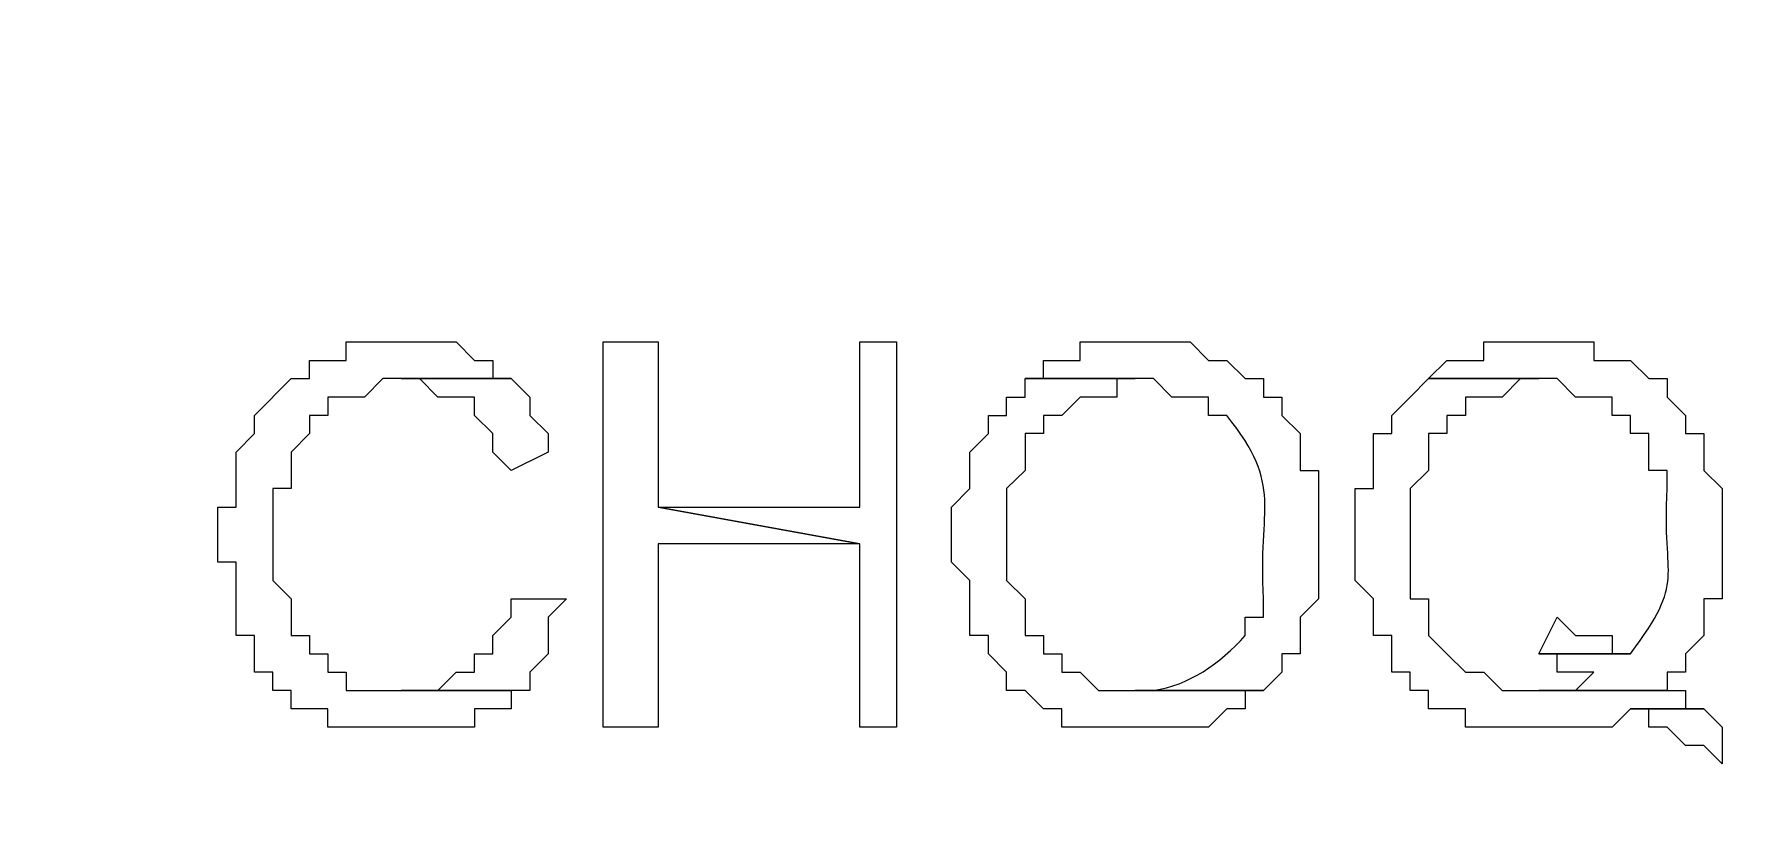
# Model space of a CAD drawing. Header units: millimetres. Extents: x 3165 to 8716, y -1118 to 2802.
# Drawn here: x 4635.37 to 4668.22, y -428.68 to -413.88 of the extents above; entities that cross this region are included whole.
import ezdxf

# ---------------------------------------------------------------- set-up
doc = ezdxf.new("R2010")
doc.units = ezdxf.units.MM
doc.layers.add('Camada 1', color=7, linetype='Continuous')

msp = doc.modelspace()

# ---------------------------------------------------------------- linework, layer by layer
at = {"layer": 'Camada 1', "lineweight": 9}
msp.add_open_spline([(4575.28, -465.804), (4575.28, -465.804), (4575.28, -387.794), (4575.28, -387.794), (4575.28, -387.794), (4575.28, -387.794), (4690.888, -387.794), (4690.888, -387.794), (4690.888, -387.794), (4690.888, -387.794), (4690.888, -465.804), (4690.888, -465.804), (4690.888, -465.804), (4690.888, -465.804), (4575.28, -465.804), (4575.28, -465.804)], degree=3, knots=[0, 0, 0, 0, 0.2, 0.2, 0.2, 0.2, 0.4, 0.4, 0.4, 0.4, 0.6, 0.6, 0.6, 0.6, 1, 1, 1, 1], dxfattribs=at)
at = {"layer": 'Camada 1'}
for points, knots in [([(4642.395, -419.772), (4642.395, -419.772), (4641.341, -419.772), (4641.341, -419.772), (4641.341, -419.772), (4641.341, -419.772), (4641.341, -420.124), (4641.341, -420.124), (4641.341, -420.124), (4641.341, -420.124), (4640.639, -420.124), (4640.639, -420.124), (4640.639, -420.124), (4640.639, -420.124), (4640.639, -420.474), (4640.639, -420.474), (4640.639, -420.474), (4640.639, -420.474), (4640.287, -420.474), (4640.287, -420.474), (4640.287, -420.474), (4640.287, -420.474), (4639.585, -421.178), (4639.585, -421.178), (4639.585, -421.178), (4639.585, -421.178), (4639.585, -421.528), (4639.585, -421.528), (4639.585, -421.528), (4639.585, -421.528), (4639.233, -421.88), (4639.233, -421.88), (4639.233, -421.88), (4639.233, -421.88), (4639.233, -422.934), (4639.233, -422.934), (4639.233, -422.934), (4639.233, -422.934), (4638.882, -422.934), (4638.882, -422.934), (4638.882, -422.934), (4638.882, -422.934), (4638.882, -423.989), (4638.882, -423.989), (4638.882, -423.989), (4638.882, -423.989), (4639.233, -423.989), (4639.233, -423.989), (4639.233, -423.989), (4639.233, -423.989), (4639.233, -425.395), (4639.233, -425.395), (4639.233, -425.395), (4639.233, -425.395), (4639.585, -425.395), (4639.585, -425.395), (4639.585, -425.395), (4639.585, -425.395), (4639.585, -426.097), (4639.585, -426.097), (4639.585, -426.097), (4639.585, -426.097), (4639.937, -426.097), (4639.937, -426.097), (4639.937, -426.097), (4639.937, -426.097), (4639.937, -426.449), (4639.937, -426.449), (4639.937, -426.449), (4639.937, -426.449), (4640.287, -426.449), (4640.287, -426.449), (4640.287, -426.449), (4640.287, -426.449), (4640.287, -426.799), (4640.287, -426.799), (4640.287, -426.799), (4640.287, -426.799), (4640.991, -426.799), (4640.991, -426.799), (4640.991, -426.799), (4640.991, -426.799), (4640.991, -427.151), (4640.991, -427.151), (4640.991, -427.151), (4640.991, -427.151), (4641.341, -427.151), (4641.341, -427.151), (4641.341, -427.151), (4642.045, -427.151), (4642.747, -427.151), (4643.449, -427.151), (4643.449, -427.151), (4643.449, -427.151), (4643.801, -427.151), (4643.801, -427.151), (4643.801, -427.151), (4643.801, -427.151), (4643.801, -426.799), (4643.801, -426.799), (4643.801, -426.799), (4643.801, -426.799), (4644.504, -426.799), (4644.504, -426.799), (4644.504, -426.799), (4644.504, -426.799), (4644.504, -426.449), (4644.504, -426.449), (4644.504, -426.449), (4644.504, -426.449), (4641.341, -426.449), (4641.341, -426.449), (4641.341, -426.449), (4641.341, -426.449), (4641.341, -426.097), (4641.341, -426.097), (4641.341, -426.097), (4641.341, -426.097), (4640.991, -426.097), (4640.991, -426.097), (4640.991, -426.097), (4640.991, -426.097), (4640.991, -425.745), (4640.991, -425.745), (4640.991, -425.745), (4640.991, -425.745), (4640.639, -425.745), (4640.639, -425.745), (4640.639, -425.745), (4640.639, -425.745), (4640.639, -425.395), (4640.639, -425.395), (4640.639, -425.395), (4640.639, -425.395), (4640.287, -425.395), (4640.287, -425.395), (4640.287, -425.395), (4640.287, -425.395), (4640.287, -424.691), (4640.287, -424.691), (4640.287, -424.691), (4640.287, -424.691), (4639.937, -424.341), (4639.937, -424.341), (4639.937, -424.341), (4639.937, -424.341), (4639.937, -422.582), (4639.937, -422.582), (4639.937, -422.582), (4639.937, -422.582), (4640.287, -422.582), (4640.287, -422.582), (4640.287, -422.582), (4640.287, -422.582), (4640.287, -421.88), (4640.287, -421.88), (4640.287, -421.88), (4640.287, -421.88), (4640.639, -421.528), (4640.639, -421.528), (4640.639, -421.528), (4640.639, -421.528), (4640.639, -421.178), (4640.639, -421.178), (4640.639, -421.178), (4640.639, -421.178), (4640.991, -421.178), (4640.991, -421.178), (4640.991, -421.178), (4640.991, -421.178), (4640.991, -420.826), (4640.991, -420.826), (4640.991, -420.826), (4640.991, -420.826), (4641.693, -420.826), (4641.693, -420.826), (4641.693, -420.826), (4641.693, -420.826), (4642.045, -420.474), (4642.045, -420.474), (4642.045, -420.474), (4642.045, -420.474), (4644.504, -420.474), (4644.504, -420.474), (4644.504, -420.474), (4644.504, -420.474), (4644.153, -420.474), (4644.153, -420.474), (4644.153, -420.474), (4644.153, -420.474), (4644.153, -420.124), (4644.153, -420.124), (4644.153, -420.124), (4644.153, -420.124), (4643.801, -420.124), (4643.801, -420.124), (4643.801, -420.124), (4643.801, -420.124), (4643.449, -419.772), (4643.449, -419.772), (4643.449, -419.772), (4643.449, -419.772), (4642.747, -419.772), (4642.747, -419.772), (4642.747, -419.772), (4642.747, -419.772), (4642.395, -419.772), (4642.395, -419.772)], [0, 0, 0, 0, 0.018868, 0.018868, 0.018868, 0.018868, 0.037736, 0.037736, 0.037736, 0.037736, 0.056604, 0.056604, 0.056604, 0.056604, 0.075472, 0.075472, 0.075472, 0.075472, 0.09434, 0.09434, 0.09434, 0.09434, 0.113208, 0.113208, 0.113208, 0.113208, 0.132075, 0.132075, 0.132075, 0.132075, 0.150943, 0.150943, 0.150943, 0.150943, 0.169811, 0.169811, 0.169811, 0.169811, 0.188679, 0.188679, 0.188679, 0.188679, 0.207547, 0.207547, 0.207547, 0.207547, 0.226415, 0.226415, 0.226415, 0.226415, 0.245283, 0.245283, 0.245283, 0.245283, 0.264151, 0.264151, 0.264151, 0.264151, 0.283019, 0.283019, 0.283019, 0.283019, 0.301887, 0.301887, 0.301887, 0.301887, 0.320755, 0.320755, 0.320755, 0.320755, 0.339623, 0.339623, 0.339623, 0.339623, 0.358491, 0.358491, 0.358491, 0.358491, 0.377358, 0.377358, 0.377358, 0.377359, 0.396226, 0.396226, 0.396226, 0.396226, 0.415094, 0.415094, 0.415094, 0.415094, 0.433962, 0.433962, 0.433962, 0.433962, 0.45283, 0.45283, 0.45283, 0.45283, 0.471698, 0.471698, 0.471698, 0.471698, 0.490566, 0.490566, 0.490566, 0.490566, 0.509434, 0.509434, 0.509434, 0.509434, 0.528302, 0.528302, 0.528302, 0.528302, 0.54717, 0.54717, 0.54717, 0.54717, 0.566038, 0.566038, 0.566038, 0.566038, 0.584906, 0.584906, 0.584906, 0.584906, 0.603774, 0.603774, 0.603774, 0.603774, 0.622642, 0.622642, 0.622642, 0.622642, 0.641509, 0.641509, 0.641509, 0.641509, 0.660377, 0.660377, 0.660377, 0.660377, 0.679245, 0.679245, 0.679245, 0.679245, 0.698113, 0.698113, 0.698113, 0.698113, 0.716981, 0.716981, 0.716981, 0.716981, 0.735849, 0.735849, 0.735849, 0.735849, 0.754717, 0.754717, 0.754717, 0.754717, 0.773585, 0.773585, 0.773585, 0.773585, 0.792453, 0.792453, 0.792453, 0.792453, 0.811321, 0.811321, 0.811321, 0.811321, 0.830189, 0.830189, 0.830189, 0.830189, 0.849057, 0.849057, 0.849057, 0.849057, 0.867925, 0.867925, 0.867925, 0.867925, 0.886792, 0.886792, 0.886792, 0.886792, 0.90566, 0.90566, 0.90566, 0.90566, 0.924528, 0.924528, 0.924528, 0.924528, 0.943396, 0.943396, 0.943396, 0.943396, 0.962264, 0.962264, 0.962264, 0.962264, 1, 1, 1, 1]), ([(4647.316, -419.772), (4647.316, -419.772), (4646.262, -419.772), (4646.262, -419.772), (4646.262, -419.772), (4646.262, -419.772), (4646.262, -427.151), (4646.262, -427.151), (4646.262, -427.151), (4646.262, -427.151), (4647.316, -427.151), (4647.316, -427.151), (4647.316, -427.151), (4647.316, -427.151), (4647.316, -423.637), (4647.316, -423.637), (4647.316, -423.637), (4647.316, -423.637), (4651.181, -423.637), (4651.181, -423.637), (4651.181, -423.637), (4651.181, -423.637), (4647.316, -422.934), (4647.316, -422.934), (4647.316, -422.934), (4647.316, -422.934), (4647.316, -419.772), (4647.316, -419.772)], [0, 0, 0, 0, 0.125, 0.125, 0.125, 0.125, 0.25, 0.25, 0.25, 0.25, 0.375, 0.375, 0.375, 0.375, 0.5, 0.5, 0.5, 0.5, 0.625, 0.625, 0.625, 0.625, 0.75, 0.75, 0.75, 0.75, 1, 1, 1, 1]), ([(4651.883, -419.772), (4651.883, -419.772), (4651.181, -419.772), (4651.181, -419.772), (4651.181, -419.772), (4651.181, -419.772), (4651.181, -422.934), (4651.181, -422.934), (4651.181, -422.934), (4651.181, -422.934), (4647.316, -422.934), (4647.316, -422.934), (4647.316, -422.934), (4647.316, -422.934), (4651.181, -423.637), (4651.181, -423.637), (4651.181, -423.637), (4651.181, -423.637), (4651.181, -427.151), (4651.181, -427.151), (4651.181, -427.151), (4651.181, -427.151), (4651.883, -427.151), (4651.883, -427.151), (4651.883, -427.151), (4651.883, -427.151), (4651.883, -419.772), (4651.883, -419.772)], [0, 0, 0, 0, 0.125, 0.125, 0.125, 0.125, 0.25, 0.25, 0.25, 0.25, 0.375, 0.375, 0.375, 0.375, 0.5, 0.5, 0.5, 0.5, 0.625, 0.625, 0.625, 0.625, 0.75, 0.75, 0.75, 0.75, 1, 1, 1, 1]), ([(4656.452, -419.772), (4656.452, -419.772), (4655.397, -419.772), (4655.397, -419.772), (4655.397, -419.772), (4655.397, -419.772), (4655.397, -420.124), (4655.397, -420.124), (4655.397, -420.124), (4655.397, -420.124), (4654.695, -420.124), (4654.695, -420.124), (4654.695, -420.124), (4654.695, -420.124), (4654.695, -420.474), (4654.695, -420.474), (4654.695, -420.474), (4654.695, -420.474), (4654.343, -420.474), (4654.343, -420.474), (4654.343, -420.474), (4654.343, -420.474), (4656.804, -420.474), (4656.804, -420.474), (4656.804, -420.474), (4656.804, -420.474), (4657.154, -420.826), (4657.154, -420.826), (4657.154, -420.826), (4657.154, -420.826), (4657.858, -420.826), (4657.858, -420.826), (4657.858, -420.826), (4657.858, -420.826), (4657.858, -421.178), (4657.858, -421.178), (4657.858, -421.178), (4657.858, -421.178), (4658.208, -421.178), (4658.208, -421.178), (4658.208, -421.178), (4659.315, -422.566), (4658.801, -422.911), (4658.912, -424.691), (4658.912, -424.691), (4658.912, -424.691), (4658.912, -425.043), (4658.912, -425.043), (4658.912, -425.043), (4658.912, -425.043), (4658.56, -425.043), (4658.56, -425.043), (4658.56, -425.043), (4658.56, -425.043), (4658.56, -425.395), (4658.56, -425.395), (4658.56, -425.395), (4658.08, -425.939), (4657.471, -426.349), (4656.804, -426.449), (4656.804, -426.449), (4656.804, -426.449), (4656.452, -426.449), (4656.452, -426.449), (4656.452, -426.449), (4656.452, -426.449), (4658.912, -426.449), (4658.912, -426.449), (4658.912, -426.449), (4658.912, -426.449), (4659.262, -426.097), (4659.262, -426.097), (4659.262, -426.097), (4659.262, -426.097), (4659.262, -425.745), (4659.262, -425.745), (4659.262, -425.745), (4659.262, -425.745), (4659.614, -425.745), (4659.614, -425.745), (4659.614, -425.745), (4659.614, -425.745), (4659.614, -425.043), (4659.614, -425.043), (4659.614, -425.043), (4659.614, -425.043), (4659.966, -424.691), (4659.966, -424.691), (4659.966, -424.691), (4659.966, -424.691), (4659.966, -422.232), (4659.966, -422.232), (4659.966, -422.232), (4659.966, -422.232), (4659.614, -422.232), (4659.614, -422.232), (4659.614, -422.232), (4659.614, -422.232), (4659.614, -421.528), (4659.614, -421.528), (4659.614, -421.528), (4659.614, -421.528), (4659.262, -421.178), (4659.262, -421.178), (4659.262, -421.178), (4659.262, -421.178), (4659.262, -420.826), (4659.262, -420.826), (4659.262, -420.826), (4659.262, -420.826), (4658.912, -420.826), (4658.912, -420.826), (4658.912, -420.826), (4658.912, -420.826), (4658.912, -420.474), (4658.912, -420.474), (4658.912, -420.474), (4658.912, -420.474), (4658.56, -420.474), (4658.56, -420.474), (4658.56, -420.474), (4658.56, -420.474), (4658.208, -420.124), (4658.208, -420.124), (4658.208, -420.124), (4658.208, -420.124), (4657.858, -420.124), (4657.858, -420.124), (4657.858, -420.124), (4657.858, -420.124), (4657.506, -419.772), (4657.506, -419.772), (4657.506, -419.772), (4657.506, -419.772), (4656.804, -419.772), (4656.804, -419.772), (4656.804, -419.772), (4656.804, -419.772), (4656.452, -419.772), (4656.452, -419.772)], [0, 0, 0, 0, 0.027778, 0.027778, 0.027778, 0.027778, 0.055556, 0.055556, 0.055556, 0.055556, 0.083333, 0.083333, 0.083333, 0.083333, 0.111111, 0.111111, 0.111111, 0.111111, 0.138889, 0.138889, 0.138889, 0.138889, 0.166667, 0.166667, 0.166667, 0.166667, 0.194444, 0.194444, 0.194444, 0.194444, 0.222222, 0.222222, 0.222222, 0.222222, 0.25, 0.25, 0.25, 0.25, 0.277778, 0.277778, 0.277778, 0.277778, 0.305556, 0.305556, 0.305556, 0.305556, 0.333333, 0.333333, 0.333333, 0.333333, 0.361111, 0.361111, 0.361111, 0.361111, 0.388889, 0.388889, 0.388889, 0.388889, 0.416667, 0.416667, 0.416667, 0.416667, 0.444444, 0.444444, 0.444444, 0.444444, 0.472222, 0.472222, 0.472222, 0.472222, 0.5, 0.5, 0.5, 0.5, 0.527778, 0.527778, 0.527778, 0.527778, 0.555556, 0.555556, 0.555556, 0.555556, 0.583333, 0.583333, 0.583333, 0.583333, 0.611111, 0.611111, 0.611111, 0.611111, 0.638889, 0.638889, 0.638889, 0.638889, 0.666667, 0.666667, 0.666667, 0.666667, 0.694444, 0.694444, 0.694444, 0.694444, 0.722222, 0.722222, 0.722222, 0.722222, 0.75, 0.75, 0.75, 0.75, 0.777778, 0.777778, 0.777778, 0.777778, 0.805556, 0.805556, 0.805556, 0.805556, 0.833333, 0.833333, 0.833333, 0.833333, 0.861111, 0.861111, 0.861111, 0.861111, 0.888889, 0.888889, 0.888889, 0.888889, 0.916667, 0.916667, 0.916667, 0.916667, 0.944444, 0.944444, 0.944444, 0.944444, 1, 1, 1, 1]), ([(4664.183, -419.772), (4664.183, -419.772), (4663.129, -419.772), (4663.129, -419.772), (4663.129, -419.772), (4663.129, -419.772), (4663.129, -420.124), (4663.129, -420.124), (4663.129, -420.124), (4663.129, -420.124), (4662.425, -420.124), (4662.425, -420.124), (4662.425, -420.124), (4662.425, -420.124), (4662.074, -420.474), (4662.074, -420.474), (4662.074, -420.474), (4662.074, -420.474), (4664.533, -420.474), (4664.533, -420.474), (4664.533, -420.474), (4664.533, -420.474), (4664.885, -420.826), (4664.885, -420.826), (4664.885, -420.826), (4664.885, -420.826), (4665.587, -420.826), (4665.587, -420.826), (4665.587, -420.826), (4665.587, -420.826), (4665.587, -421.178), (4665.587, -421.178), (4665.587, -421.178), (4665.587, -421.178), (4665.939, -421.178), (4665.939, -421.178), (4665.939, -421.178), (4665.939, -421.178), (4665.939, -421.528), (4665.939, -421.528), (4665.939, -421.528), (4665.939, -421.528), (4666.291, -421.528), (4666.291, -421.528), (4666.291, -421.528), (4666.291, -421.528), (4666.291, -422.232), (4666.291, -422.232), (4666.291, -422.232), (4666.291, -422.232), (4666.641, -422.232), (4666.641, -422.232), (4666.641, -422.232), (4666.641, -422.232), (4666.641, -422.582), (4666.641, -422.582), (4666.641, -422.582), (4666.542, -424.375), (4667.023, -424.292), (4665.939, -425.745), (4665.939, -425.745), (4665.939, -425.745), (4664.183, -425.745), (4664.183, -425.745), (4664.183, -425.745), (4664.183, -425.745), (4664.533, -425.745), (4664.533, -425.745), (4664.533, -425.745), (4664.533, -425.745), (4664.533, -426.097), (4664.533, -426.097), (4664.533, -426.097), (4664.533, -426.097), (4665.237, -426.097), (4665.237, -426.097), (4665.237, -426.097), (4665.237, -426.097), (4664.885, -426.449), (4664.885, -426.449), (4664.885, -426.449), (4664.885, -426.449), (4664.183, -426.449), (4664.183, -426.449), (4664.183, -426.449), (4664.183, -426.449), (4666.641, -426.449), (4666.641, -426.449), (4666.641, -426.449), (4666.641, -426.449), (4666.641, -426.097), (4666.641, -426.097), (4666.641, -426.097), (4666.641, -426.097), (4666.993, -426.097), (4666.993, -426.097), (4666.993, -426.097), (4666.993, -426.097), (4666.993, -425.745), (4666.993, -425.745), (4666.993, -425.745), (4666.993, -425.745), (4667.345, -425.395), (4667.345, -425.395), (4667.345, -425.395), (4667.345, -425.395), (4667.345, -424.691), (4667.345, -424.691), (4667.345, -424.691), (4667.345, -424.691), (4667.696, -424.691), (4667.696, -424.691), (4667.696, -424.691), (4667.696, -424.691), (4667.696, -422.582), (4667.696, -422.582), (4667.696, -422.582), (4667.696, -422.582), (4667.345, -422.232), (4667.345, -422.232), (4667.345, -422.232), (4667.345, -422.232), (4667.345, -421.528), (4667.345, -421.528), (4667.345, -421.528), (4667.345, -421.528), (4666.993, -421.528), (4666.993, -421.528), (4666.993, -421.528), (4666.993, -421.528), (4666.993, -421.178), (4666.993, -421.178), (4666.993, -421.178), (4666.993, -421.178), (4666.641, -420.826), (4666.641, -420.826), (4666.641, -420.826), (4666.641, -420.826), (4666.641, -420.474), (4666.641, -420.474), (4666.641, -420.474), (4666.641, -420.474), (4666.291, -420.474), (4666.291, -420.474), (4666.291, -420.474), (4666.291, -420.474), (4665.939, -420.124), (4665.939, -420.124), (4665.939, -420.124), (4665.939, -420.124), (4665.237, -420.124), (4665.237, -420.124), (4665.237, -420.124), (4665.237, -420.124), (4665.237, -419.772), (4665.237, -419.772), (4665.237, -419.772), (4665.237, -419.772), (4664.533, -419.772), (4664.533, -419.772), (4664.533, -419.772), (4664.533, -419.772), (4664.183, -419.772), (4664.183, -419.772)], [0, 0, 0, 0, 0.02381, 0.02381, 0.02381, 0.02381, 0.047619, 0.047619, 0.047619, 0.047619, 0.071429, 0.071429, 0.071429, 0.071429, 0.095238, 0.095238, 0.095238, 0.095238, 0.119048, 0.119048, 0.119048, 0.119048, 0.142857, 0.142857, 0.142857, 0.142857, 0.166667, 0.166667, 0.166667, 0.166667, 0.190476, 0.190476, 0.190476, 0.190476, 0.214286, 0.214286, 0.214286, 0.214286, 0.238095, 0.238095, 0.238095, 0.238095, 0.261905, 0.261905, 0.261905, 0.261905, 0.285714, 0.285714, 0.285714, 0.285714, 0.309524, 0.309524, 0.309524, 0.309524, 0.333333, 0.333333, 0.333333, 0.333333, 0.357143, 0.357143, 0.357143, 0.357143, 0.380952, 0.380952, 0.380952, 0.380952, 0.404762, 0.404762, 0.404762, 0.404762, 0.428571, 0.428571, 0.428571, 0.428571, 0.452381, 0.452381, 0.452381, 0.452381, 0.47619, 0.47619, 0.47619, 0.47619, 0.5, 0.5, 0.5, 0.5, 0.52381, 0.52381, 0.52381, 0.52381, 0.547619, 0.547619, 0.547619, 0.547619, 0.571429, 0.571429, 0.571429, 0.571429, 0.595238, 0.595238, 0.595238, 0.595238, 0.619048, 0.619048, 0.619048, 0.619048, 0.642857, 0.642857, 0.642857, 0.642857, 0.666667, 0.666667, 0.666667, 0.666667, 0.690476, 0.690476, 0.690476, 0.690476, 0.714286, 0.714286, 0.714286, 0.714286, 0.738095, 0.738095, 0.738095, 0.738095, 0.761905, 0.761905, 0.761905, 0.761905, 0.785714, 0.785714, 0.785714, 0.785714, 0.809524, 0.809524, 0.809524, 0.809524, 0.833333, 0.833333, 0.833333, 0.833333, 0.857143, 0.857143, 0.857143, 0.857143, 0.880952, 0.880952, 0.880952, 0.880952, 0.904762, 0.904762, 0.904762, 0.904762, 0.928571, 0.928571, 0.928571, 0.928571, 0.952381, 0.952381, 0.952381, 0.952381, 1, 1, 1, 1]), ([(4644.504, -420.474), (4644.504, -420.474), (4642.395, -420.474), (4642.395, -420.474), (4642.395, -420.474), (4642.395, -420.474), (4642.747, -420.474), (4642.747, -420.474), (4642.747, -420.474), (4642.747, -420.474), (4643.099, -420.826), (4643.099, -420.826), (4643.099, -420.826), (4643.099, -420.826), (4643.801, -420.826), (4643.801, -420.826), (4643.801, -420.826), (4643.801, -420.826), (4643.801, -421.178), (4643.801, -421.178), (4643.801, -421.178), (4643.801, -421.178), (4644.153, -421.528), (4644.153, -421.528), (4644.153, -421.528), (4644.153, -421.528), (4644.153, -421.88), (4644.153, -421.88), (4644.153, -421.88), (4644.153, -421.88), (4644.504, -422.232), (4644.504, -422.232), (4644.504, -422.232), (4644.504, -422.232), (4645.208, -421.88), (4645.208, -421.88), (4645.208, -421.88), (4645.208, -421.88), (4645.208, -421.528), (4645.208, -421.528), (4645.208, -421.528), (4645.208, -421.528), (4644.856, -421.178), (4644.856, -421.178), (4644.856, -421.178), (4644.856, -421.178), (4644.856, -420.826), (4644.856, -420.826), (4644.856, -420.826), (4644.856, -420.826), (4644.504, -420.474), (4644.504, -420.474)], [0, 0, 0, 0, 0.071429, 0.071429, 0.071429, 0.071429, 0.142857, 0.142857, 0.142857, 0.142857, 0.214286, 0.214286, 0.214286, 0.214286, 0.285714, 0.285714, 0.285714, 0.285714, 0.357143, 0.357143, 0.357143, 0.357143, 0.428571, 0.428571, 0.428571, 0.428571, 0.5, 0.5, 0.5, 0.5, 0.571429, 0.571429, 0.571429, 0.571429, 0.642857, 0.642857, 0.642857, 0.642857, 0.714286, 0.714286, 0.714286, 0.714286, 0.785714, 0.785714, 0.785714, 0.785714, 0.857143, 0.857143, 0.857143, 0.857143, 1, 1, 1, 1]), ([(4654.343, -420.474), (4654.343, -420.474), (4654.343, -420.826), (4654.343, -420.826), (4654.343, -420.826), (4654.343, -420.826), (4653.991, -420.826), (4653.991, -420.826), (4653.991, -420.826), (4653.991, -420.826), (4653.991, -421.178), (4653.991, -421.178), (4653.991, -421.178), (4653.991, -421.178), (4653.641, -421.178), (4653.641, -421.178), (4653.641, -421.178), (4653.641, -421.178), (4653.641, -421.528), (4653.641, -421.528), (4653.641, -421.528), (4653.641, -421.528), (4653.289, -421.88), (4653.289, -421.88), (4653.289, -421.88), (4653.289, -421.88), (4653.289, -422.582), (4653.289, -422.582), (4653.289, -422.582), (4653.289, -422.582), (4652.937, -422.934), (4652.937, -422.934), (4652.937, -422.934), (4652.937, -422.934), (4652.937, -423.989), (4652.937, -423.989), (4652.937, -423.989), (4652.937, -423.989), (4653.289, -424.341), (4653.289, -424.341), (4653.289, -424.341), (4653.289, -424.341), (4653.289, -425.395), (4653.289, -425.395), (4653.289, -425.395), (4653.289, -425.395), (4653.641, -425.395), (4653.641, -425.395), (4653.641, -425.395), (4653.641, -425.395), (4653.641, -425.745), (4653.641, -425.745), (4653.641, -425.745), (4653.641, -425.745), (4653.991, -426.097), (4653.991, -426.097), (4653.991, -426.097), (4653.991, -426.097), (4653.991, -426.449), (4653.991, -426.449), (4653.991, -426.449), (4653.991, -426.449), (4654.343, -426.449), (4654.343, -426.449), (4654.343, -426.449), (4654.343, -426.449), (4654.695, -426.799), (4654.695, -426.799), (4654.695, -426.799), (4654.695, -426.799), (4655.045, -426.799), (4655.045, -426.799), (4655.045, -426.799), (4655.045, -426.799), (4655.045, -427.151), (4655.045, -427.151), (4655.045, -427.151), (4655.045, -427.151), (4657.858, -427.151), (4657.858, -427.151), (4657.858, -427.151), (4657.858, -427.151), (4658.208, -426.799), (4658.208, -426.799), (4658.208, -426.799), (4658.208, -426.799), (4658.56, -426.799), (4658.56, -426.799), (4658.56, -426.799), (4658.56, -426.799), (4658.56, -426.449), (4658.56, -426.449), (4658.56, -426.449), (4658.56, -426.449), (4658.912, -426.449), (4658.912, -426.449), (4658.912, -426.449), (4658.912, -426.449), (4655.749, -426.449), (4655.749, -426.449), (4655.749, -426.449), (4655.749, -426.449), (4655.397, -426.097), (4655.397, -426.097), (4655.397, -426.097), (4655.397, -426.097), (4655.045, -426.097), (4655.045, -426.097), (4655.045, -426.097), (4655.045, -426.097), (4655.045, -425.745), (4655.045, -425.745), (4655.045, -425.745), (4655.045, -425.745), (4654.695, -425.745), (4654.695, -425.745), (4654.695, -425.745), (4654.695, -425.745), (4654.695, -425.395), (4654.695, -425.395), (4654.695, -425.395), (4654.695, -425.395), (4654.343, -425.395), (4654.343, -425.395), (4654.343, -425.395), (4654.343, -425.395), (4654.343, -424.691), (4654.343, -424.691), (4654.343, -424.691), (4654.343, -424.691), (4653.991, -424.341), (4653.991, -424.341), (4653.991, -424.341), (4653.991, -424.341), (4653.991, -422.582), (4653.991, -422.582), (4653.991, -422.582), (4653.991, -422.582), (4654.343, -422.232), (4654.343, -422.232), (4654.343, -422.232), (4654.343, -422.232), (4654.343, -421.528), (4654.343, -421.528), (4654.343, -421.528), (4654.343, -421.528), (4654.695, -421.528), (4654.695, -421.528), (4654.695, -421.528), (4654.695, -421.528), (4654.695, -421.178), (4654.695, -421.178), (4654.695, -421.178), (4654.695, -421.178), (4655.045, -421.178), (4655.045, -421.178), (4655.045, -421.178), (4655.045, -421.178), (4655.397, -420.826), (4655.397, -420.826), (4655.397, -420.826), (4655.397, -420.826), (4656.1, -420.826), (4656.1, -420.826), (4656.1, -420.826), (4656.1, -420.826), (4656.1, -420.474), (4656.1, -420.474), (4656.1, -420.474), (4656.1, -420.474), (4656.452, -420.474), (4656.452, -420.474), (4656.452, -420.474), (4656.452, -420.474), (4654.343, -420.474), (4654.343, -420.474)], [0, 0, 0, 0, 0.022222, 0.022222, 0.022222, 0.022222, 0.044444, 0.044444, 0.044444, 0.044444, 0.066667, 0.066667, 0.066667, 0.066667, 0.088889, 0.088889, 0.088889, 0.088889, 0.111111, 0.111111, 0.111111, 0.111111, 0.133333, 0.133333, 0.133333, 0.133333, 0.155556, 0.155556, 0.155556, 0.155556, 0.177778, 0.177778, 0.177778, 0.177778, 0.2, 0.2, 0.2, 0.2, 0.222222, 0.222222, 0.222222, 0.222222, 0.244444, 0.244444, 0.244444, 0.244444, 0.266667, 0.266667, 0.266667, 0.266667, 0.288889, 0.288889, 0.288889, 0.288889, 0.311111, 0.311111, 0.311111, 0.311111, 0.333333, 0.333333, 0.333333, 0.333333, 0.355556, 0.355556, 0.355556, 0.355556, 0.377778, 0.377778, 0.377778, 0.377778, 0.4, 0.4, 0.4, 0.4, 0.422222, 0.422222, 0.422222, 0.422222, 0.444444, 0.444444, 0.444444, 0.444444, 0.466667, 0.466667, 0.466667, 0.466667, 0.488889, 0.488889, 0.488889, 0.488889, 0.511111, 0.511111, 0.511111, 0.511111, 0.533333, 0.533333, 0.533333, 0.533333, 0.555556, 0.555556, 0.555556, 0.555556, 0.577778, 0.577778, 0.577778, 0.577778, 0.6, 0.6, 0.6, 0.6, 0.622222, 0.622222, 0.622222, 0.622222, 0.644444, 0.644444, 0.644444, 0.644444, 0.666667, 0.666667, 0.666667, 0.666667, 0.688889, 0.688889, 0.688889, 0.688889, 0.711111, 0.711111, 0.711111, 0.711111, 0.733333, 0.733333, 0.733333, 0.733333, 0.755556, 0.755556, 0.755556, 0.755556, 0.777778, 0.777778, 0.777778, 0.777778, 0.8, 0.8, 0.8, 0.8, 0.822222, 0.822222, 0.822222, 0.822222, 0.844444, 0.844444, 0.844444, 0.844444, 0.866667, 0.866667, 0.866667, 0.866667, 0.888889, 0.888889, 0.888889, 0.888889, 0.911111, 0.911111, 0.911111, 0.911111, 0.933333, 0.933333, 0.933333, 0.933333, 0.955556, 0.955556, 0.955556, 0.955556, 1, 1, 1, 1]), ([(4662.074, -420.474), (4662.074, -420.474), (4661.722, -420.826), (4661.722, -420.826), (4661.722, -420.826), (4661.722, -420.826), (4661.371, -421.178), (4661.371, -421.178), (4661.371, -421.178), (4661.371, -421.178), (4661.371, -421.528), (4661.371, -421.528), (4661.371, -421.528), (4661.371, -421.528), (4661.02, -421.528), (4661.02, -421.528), (4661.02, -421.528), (4661.02, -421.528), (4661.02, -422.582), (4661.02, -422.582), (4661.02, -422.582), (4661.02, -422.582), (4660.668, -422.582), (4660.668, -422.582), (4660.668, -422.582), (4660.668, -422.582), (4660.668, -424.341), (4660.668, -424.341), (4660.668, -424.341), (4660.668, -424.341), (4661.02, -424.691), (4661.02, -424.691), (4661.02, -424.691), (4661.02, -424.691), (4661.02, -425.395), (4661.02, -425.395), (4661.02, -425.395), (4661.02, -425.395), (4661.371, -425.395), (4661.371, -425.395), (4661.371, -425.395), (4661.371, -425.395), (4661.371, -426.097), (4661.371, -426.097), (4661.371, -426.097), (4661.371, -426.097), (4661.722, -426.097), (4661.722, -426.097), (4661.722, -426.097), (4661.722, -426.097), (4661.722, -426.449), (4661.722, -426.449), (4661.722, -426.449), (4661.722, -426.449), (4662.074, -426.449), (4662.074, -426.449), (4662.074, -426.449), (4662.074, -426.449), (4662.074, -426.799), (4662.074, -426.799), (4662.074, -426.799), (4662.074, -426.799), (4662.777, -426.799), (4662.777, -426.799), (4662.777, -426.799), (4662.777, -426.799), (4662.777, -427.151), (4662.777, -427.151), (4662.777, -427.151), (4662.777, -427.151), (4665.587, -427.151), (4665.587, -427.151), (4665.587, -427.151), (4665.587, -427.151), (4665.939, -426.799), (4665.939, -426.799), (4665.939, -426.799), (4665.939, -426.799), (4667.345, -426.799), (4667.345, -426.799), (4667.345, -426.799), (4667.345, -426.799), (4666.993, -426.799), (4666.993, -426.799), (4666.993, -426.799), (4666.993, -426.799), (4666.993, -426.449), (4666.993, -426.449), (4666.993, -426.449), (4666.993, -426.449), (4663.479, -426.449), (4663.479, -426.449), (4663.479, -426.449), (4663.479, -426.449), (4663.129, -426.097), (4663.129, -426.097), (4663.129, -426.097), (4663.129, -426.097), (4662.777, -426.097), (4662.777, -426.097), (4662.777, -426.097), (4662.777, -426.097), (4662.425, -425.745), (4662.425, -425.745), (4662.425, -425.745), (4662.425, -425.745), (4662.074, -425.395), (4662.074, -425.395), (4662.074, -425.395), (4662.074, -425.395), (4662.074, -424.691), (4662.074, -424.691), (4662.074, -424.691), (4662.074, -424.691), (4661.722, -424.691), (4661.722, -424.691), (4661.722, -424.691), (4661.722, -424.691), (4661.722, -422.582), (4661.722, -422.582), (4661.722, -422.582), (4661.722, -422.582), (4662.074, -422.232), (4662.074, -422.232), (4662.074, -422.232), (4662.074, -422.232), (4662.074, -421.528), (4662.074, -421.528), (4662.074, -421.528), (4662.074, -421.528), (4662.425, -421.528), (4662.425, -421.528), (4662.425, -421.528), (4662.425, -421.528), (4662.425, -421.178), (4662.425, -421.178), (4662.425, -421.178), (4662.425, -421.178), (4662.777, -421.178), (4662.777, -421.178), (4662.777, -421.178), (4662.777, -421.178), (4662.777, -420.826), (4662.777, -420.826), (4662.777, -420.826), (4662.777, -420.826), (4663.479, -420.826), (4663.479, -420.826), (4663.479, -420.826), (4663.479, -420.826), (4663.831, -420.474), (4663.831, -420.474), (4663.831, -420.474), (4663.831, -420.474), (4664.183, -420.474), (4664.183, -420.474), (4664.183, -420.474), (4664.183, -420.474), (4662.074, -420.474), (4662.074, -420.474)], [0, 0, 0, 0, 0.02439, 0.02439, 0.02439, 0.02439, 0.04878, 0.04878, 0.04878, 0.04878, 0.073171, 0.073171, 0.073171, 0.073171, 0.097561, 0.097561, 0.097561, 0.097561, 0.121951, 0.121951, 0.121951, 0.121951, 0.146341, 0.146341, 0.146341, 0.146341, 0.170732, 0.170732, 0.170732, 0.170732, 0.195122, 0.195122, 0.195122, 0.195122, 0.219512, 0.219512, 0.219512, 0.219512, 0.243902, 0.243902, 0.243902, 0.243902, 0.268293, 0.268293, 0.268293, 0.268293, 0.292683, 0.292683, 0.292683, 0.292683, 0.317073, 0.317073, 0.317073, 0.317073, 0.341463, 0.341463, 0.341463, 0.341463, 0.365854, 0.365854, 0.365854, 0.365854, 0.390244, 0.390244, 0.390244, 0.390244, 0.414634, 0.414634, 0.414634, 0.414634, 0.439024, 0.439024, 0.439024, 0.439024, 0.463415, 0.463415, 0.463415, 0.463415, 0.487805, 0.487805, 0.487805, 0.487805, 0.512195, 0.512195, 0.512195, 0.512195, 0.536585, 0.536585, 0.536585, 0.536585, 0.560976, 0.560976, 0.560976, 0.560976, 0.585366, 0.585366, 0.585366, 0.585366, 0.609756, 0.609756, 0.609756, 0.609756, 0.634146, 0.634146, 0.634146, 0.634146, 0.658537, 0.658537, 0.658537, 0.658537, 0.682927, 0.682927, 0.682927, 0.682927, 0.707317, 0.707317, 0.707317, 0.707317, 0.731707, 0.731707, 0.731707, 0.731707, 0.756098, 0.756098, 0.756098, 0.756098, 0.780488, 0.780488, 0.780488, 0.780488, 0.804878, 0.804878, 0.804878, 0.804878, 0.829268, 0.829268, 0.829268, 0.829268, 0.853659, 0.853659, 0.853659, 0.853659, 0.878049, 0.878049, 0.878049, 0.878049, 0.902439, 0.902439, 0.902439, 0.902439, 0.926829, 0.926829, 0.926829, 0.926829, 0.95122, 0.95122, 0.95122, 0.95122, 1, 1, 1, 1]), ([(4644.504, -424.691), (4644.504, -424.691), (4644.504, -425.043), (4644.504, -425.043), (4644.504, -425.043), (4644.504, -425.043), (4644.153, -425.395), (4644.153, -425.395), (4644.153, -425.395), (4644.153, -425.395), (4644.153, -425.745), (4644.153, -425.745), (4644.153, -425.745), (4644.153, -425.745), (4643.801, -425.745), (4643.801, -425.745), (4643.801, -425.745), (4643.801, -425.745), (4643.801, -426.097), (4643.801, -426.097), (4643.801, -426.097), (4643.801, -426.097), (4643.449, -426.097), (4643.449, -426.097), (4643.449, -426.097), (4643.449, -426.097), (4643.099, -426.449), (4643.099, -426.449), (4643.099, -426.449), (4643.099, -426.449), (4642.395, -426.449), (4642.395, -426.449), (4642.395, -426.449), (4642.395, -426.449), (4644.856, -426.449), (4644.856, -426.449), (4644.856, -426.449), (4644.856, -426.449), (4644.856, -426.097), (4644.856, -426.097), (4644.856, -426.097), (4644.856, -426.097), (4645.208, -425.745), (4645.208, -425.745), (4645.208, -425.745), (4645.208, -425.745), (4645.208, -425.043), (4645.208, -425.043), (4645.208, -425.043), (4645.208, -425.043), (4645.558, -424.691), (4645.558, -424.691), (4645.558, -424.691), (4645.558, -424.691), (4644.504, -424.691), (4644.504, -424.691)], [0, 0, 0, 0, 0.066667, 0.066667, 0.066667, 0.066667, 0.133333, 0.133333, 0.133333, 0.133333, 0.2, 0.2, 0.2, 0.2, 0.266667, 0.266667, 0.266667, 0.266667, 0.333333, 0.333333, 0.333333, 0.333333, 0.4, 0.4, 0.4, 0.4, 0.466667, 0.466667, 0.466667, 0.466667, 0.533333, 0.533333, 0.533333, 0.533333, 0.6, 0.6, 0.6, 0.6, 0.666667, 0.666667, 0.666667, 0.666667, 0.733333, 0.733333, 0.733333, 0.733333, 0.8, 0.8, 0.8, 0.8, 0.866667, 0.866667, 0.866667, 0.866667, 1, 1, 1, 1]), ([(4664.533, -425.043), (4664.533, -425.043), (4664.183, -425.745), (4664.183, -425.745), (4664.183, -425.745), (4664.183, -425.745), (4665.939, -425.745), (4665.939, -425.745), (4665.939, -425.745), (4665.939, -425.745), (4665.587, -425.745), (4665.587, -425.745), (4665.587, -425.745), (4665.587, -425.745), (4665.587, -425.395), (4665.587, -425.395), (4665.587, -425.395), (4665.587, -425.395), (4664.885, -425.395), (4664.885, -425.395), (4664.885, -425.395), (4664.885, -425.395), (4664.533, -425.043), (4664.533, -425.043)], [0, 0, 0, 0, 0.142857, 0.142857, 0.142857, 0.142857, 0.285714, 0.285714, 0.285714, 0.285714, 0.428571, 0.428571, 0.428571, 0.428571, 0.571429, 0.571429, 0.571429, 0.571429, 0.714286, 0.714286, 0.714286, 0.714286, 1, 1, 1, 1]), ([(4667.345, -426.799), (4667.345, -426.799), (4665.939, -426.799), (4665.939, -426.799), (4665.939, -426.799), (4665.939, -426.799), (4666.291, -426.799), (4666.291, -426.799), (4666.291, -426.799), (4666.291, -426.799), (4666.291, -427.151), (4666.291, -427.151), (4666.291, -427.151), (4666.291, -427.151), (4666.641, -427.151), (4666.641, -427.151), (4666.641, -427.151), (4666.641, -427.151), (4666.993, -427.503), (4666.993, -427.503), (4666.993, -427.503), (4666.993, -427.503), (4667.345, -427.503), (4667.345, -427.503), (4667.345, -427.503), (4667.345, -427.503), (4667.696, -427.853), (4667.696, -427.853), (4667.696, -427.853), (4667.696, -427.853), (4667.696, -427.151), (4667.696, -427.151), (4667.696, -427.151), (4667.696, -427.151), (4667.345, -426.799), (4667.345, -426.799)], [0, 0, 0, 0, 0.1, 0.1, 0.1, 0.1, 0.2, 0.2, 0.2, 0.2, 0.3, 0.3, 0.3, 0.3, 0.4, 0.4, 0.4, 0.4, 0.5, 0.5, 0.5, 0.5, 0.6, 0.6, 0.6, 0.6, 0.7, 0.7, 0.7, 0.7, 0.8, 0.8, 0.8, 0.8, 1, 1, 1, 1])]:
    msp.add_open_spline(points, degree=3, knots=knots, dxfattribs=at)

doc.saveas('drawing.dxf')
